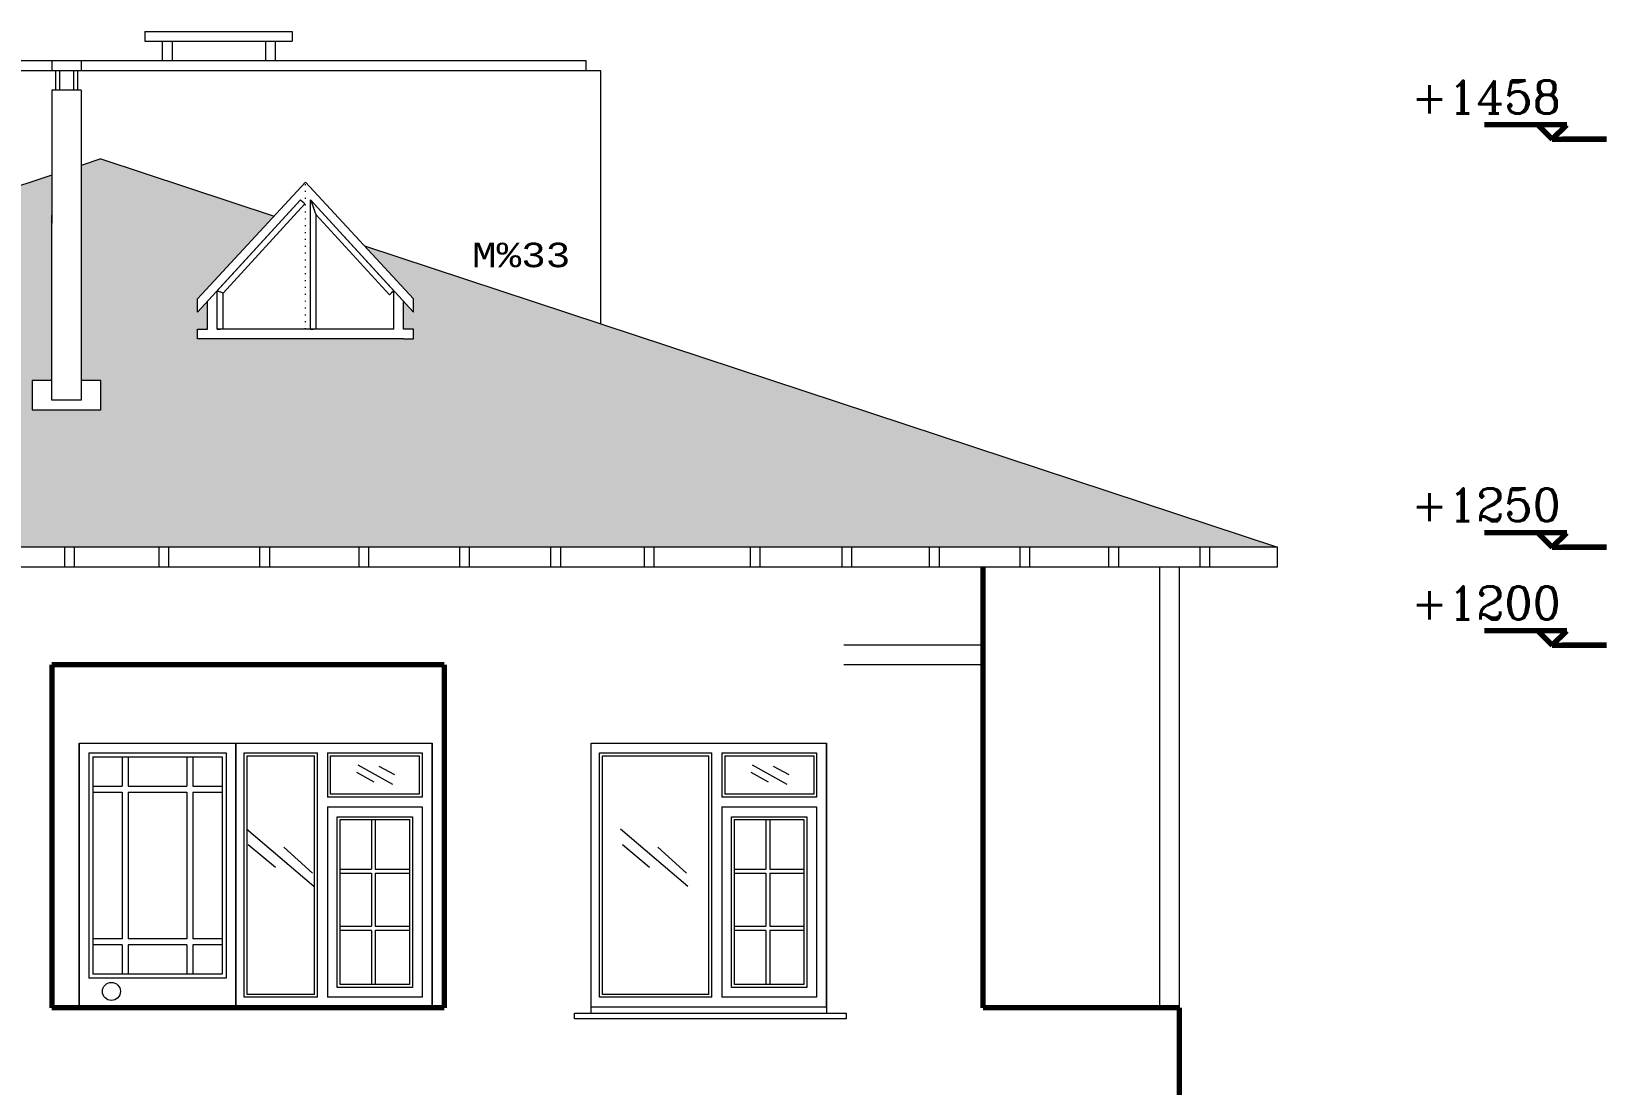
# Model space of a CAD drawing. Header units: millimetres. Extents: x 35860 to 71103, y -11298 to -8385.
# Drawn here: x 58927 to 59730, y -9588 to -9050 of the extents above; entities that cross this region are included whole.
import ezdxf
from ezdxf.enums import TextEntityAlignment as Align

# ---------------------------------------------------------------- set-up
doc = ezdxf.new("R2010")
doc.units = ezdxf.units.MM
doc.header["$MEASUREMENT"] = 0
doc.linetypes.add('NOKTA1', pattern=[3.5, 0.5, -3])
doc.layers.get('0').update_dxf_attribs({"lineweight": 15})
for name, color, linetype, lineweight in [('02', 2, 'Continuous', 20), ('03_Yazı', 1, 'Continuous', 30), ('07', 3, 'Continuous', 70)]:
    doc.layers.add(name, color=color, linetype=linetype, lineweight=lineweight)
doc.styles.add('C', font='')
doc.styles.add('ROMANC', font='romanc', dxfattribs={"height": 0.11})
doc.styles.get('C').set_extended_font_data('Courier New Tur')

msp = doc.modelspace()

# ---------------------------------------------------------------- hatches: boundary and pattern name
h = msp.add_hatch()
h.set_pattern_fill('AR-RSHKE', color=256, scale=2, style=0)
h.set_pattern_definition([(180, (115171.862, 65.105), (-51, 24), [12, -10, 14, -6, 18, -8]), (180, (115159.862, 66.105), (-51, 24), [10, -38, 8, -12]), (180, (115135.862, 63.605), (-51, 24), [6, -62]), (90, (115171.862, 65.105), (17, 24), [23, -73]), (90, (115159.862, 65.105), (17, 24), [22.5, -73.5]), (90, (115149.862, 65.105), (17, 24), [21, -75]), (90, (115135.862, 63.605), (17, 24), [23, -73]), (90, (115129.862, 63.605), (17, 24), [23, -73]), (90, (115111.862, 65.105), (17, 24), [22, -74])])
h.paths.add_polyline_path([(58937.64, -9123.67), (58937.64, -9148.17), (58937.64, -9228.42), (58927.64, -9228.42), (58927.64, -9238.42), (58927.64, -9243.42), (58942.64, -9243.42), (58957.64, -9243.42), (58962.64, -9243.42), (58962.64, -9233.42), (58962.64, -9228.42), (58952.64, -9228.42), (58952.64, -9118.72), (58962.64, -9115.42), (59050.98, -9144.57), (59012, -9186.8), (59012, -9193.58), (59017, -9188.13), (59017, -9202.22), (59012, -9202.22), (59012, -9207.22), (59017, -9207.22), (59117, -9207.22), (59122, -9207.22), (59122, -9202.22), (59117, -9202.22), (59117, -9188.13), (59122, -9193.58), (59122, -9186.8), (59097.06, -9159.78), (59562.64, -9313.42), (58464.08, -9313.42), (58362.64, -9313.42)])

# ---------------------------------------------------------------- linework, layer by layer
for p, q in [((58937.64, -9065.42), (58937.64, -9070.42)), ((58952.64, -9065.42), (58937.64, -9065.42)), ((58952.64, -9065.42), (58952.64, -9070.42)), ((58952.64, -9070.42), (58937.64, -9070.42)), ((58939.63, -9080.42), (58939.63, -9070.42)), ((58941.62, -9070.42), (58941.62, -9080.42)), ((58948.82, -9080.42), (58948.82, -9070.42)), ((58950.81, -9070.42), (58950.81, -9080.42)), ((58952.64, -9080.42), (58937.64, -9080.42)), ((58937.64, -9080.42), (58937.64, -9148.17)), ((58952.64, -9080.42), (58952.64, -9144.12)), ((58952.64, -9080.42), (58952.64, -9238.42)), ((58962.64, -9115.42), (58952.64, -9118.72)), ((58962.64, -9115.42), (59050.98, -9144.57)), ((58937.64, -9123.67), (58362.64, -9313.42)), ((58937.64, -9238.42), (58937.64, -9144.12)), ((59097.06, -9159.78), (59562.64, -9313.42)), ((58937.64, -9228.42), (58927.64, -9228.42)), ((58927.64, -9228.42), (58927.64, -9238.42)), ((58937.64, -9238.42), (58937.64, -9228.42)), ((58962.64, -9228.42), (58952.64, -9228.42)), ((58962.64, -9233.42), (58962.64, -9228.42)), ((58962.64, -9243.42), (58962.64, -9233.42)), ((58927.64, -9238.42), (58927.64, -9243.42)), ((58927.64, -9243.42), (58942.64, -9243.42)), ((58952.64, -9238.42), (58937.64, -9238.42)), ((58942.64, -9243.42), (58957.64, -9243.42)), ((58957.64, -9243.42), (58962.64, -9243.42)), ((59562.64, -9313.42), (58464.08, -9313.42)), ((58944.24, -9323.42), (58944.24, -9313.42)), ((58949.24, -9323.42), (58949.24, -9313.42)), ((58992.36, -9323.42), (58992.36, -9313.42)), ((58997.36, -9323.42), (58997.36, -9313.42)), ((59043.74, -9323.42), (59043.74, -9313.42)), ((59048.74, -9323.42), (59048.74, -9313.42)), ((59094.31, -9323.42), (59094.31, -9313.42)), ((59099.31, -9323.42), (59099.31, -9313.42)), ((59145.69, -9323.42), (59145.69, -9313.42)), ((59150.69, -9323.42), (59150.69, -9313.42)), ((59192.18, -9323.42), (59192.18, -9313.42)), ((59197.18, -9323.42), (59197.18, -9313.42)), ((59239.79, -9323.42), (59239.79, -9313.42)), ((59244.79, -9323.42), (59244.79, -9313.42)), ((59293.85, -9323.42), (59293.85, -9313.42)), ((59298.85, -9323.42), (59298.85, -9313.42)), ((59340.65, -9323.42), (59340.65, -9313.42)), ((59345.65, -9323.42), (59345.65, -9313.42)), ((59385.28, -9323.42), (59385.28, -9313.42)), ((59390.28, -9323.42), (59390.28, -9313.42)), ((59431.36, -9323.42), (59431.36, -9313.42)), ((59436.36, -9323.42), (59436.36, -9313.42)), ((59476.71, -9323.42), (59476.71, -9313.42)), ((59481.71, -9323.42), (59481.71, -9313.42)), ((59523.15, -9323.42), (59523.15, -9313.42)), ((59528.15, -9323.42), (59528.15, -9313.42)), ((59562.64, -9323.42), (59562.64, -9313.42)), ((58512.64, -9323.42), (59412.64, -9323.42)), ((59412.64, -9323.42), (59562.64, -9323.42)), ((59502.64, -9548.42), (59502.64, -9323.42)), ((59512.64, -9548.42), (59512.64, -9323.42)), ((59412.64, -9363.42), (59341.54, -9363.42)), ((59412.64, -9373.42), (59341.54, -9373.42)), ((58951.53, -9413.42), (58951.53, -9548.42)), ((58951.53, -9413.42), (58951.53, -9545.92)), ((58951.53, -9548.42), (58951.53, -9413.42)), ((58951.53, -9413.42), (58951.53, -9548.42)), ((58951.53, -9413.42), (58951.53, -9545.92)), ((58951.53, -9548.42), (58951.53, -9413.42)), ((58951.53, -9413.42), (58951.53, -9548.42)), ((58951.53, -9413.42), (58951.53, -9545.92)), ((58951.53, -9548.42), (58951.53, -9413.42)), ((58951.53, -9413.42), (58951.53, -9548.42)), ((58951.53, -9413.42), (58951.53, -9548.42)), ((58951.53, -9413.42), (58951.53, -9548.42)), ((58951.53, -9413.42), (58951.53, -9548.42)), ((58951.53, -9413.42), (58951.53, -9548.42)), ((58951.53, -9413.42), (58951.53, -9548.42)), ((58951.53, -9413.42), (59031.53, -9413.42)), ((58951.53, -9413.42), (59031.53, -9413.42)), ((58951.53, -9413.42), (59031.53, -9413.42)), ((58956.53, -9418.42), (58956.53, -9533.23)), ((58956.53, -9418.42), (59026.53, -9418.42)), ((58956.53, -9418.42), (58956.53, -9533.23)), ((58956.53, -9418.42), (59026.53, -9418.42)), ((58956.53, -9418.42), (58956.53, -9533.23)), ((58956.53, -9418.42), (59026.53, -9418.42)), ((58958.53, -9420.42), (58958.53, -9531.23)), ((58958.53, -9420.42), (59024.53, -9420.42)), ((58958.53, -9420.42), (58958.53, -9531.23)), ((58958.53, -9420.42), (59024.53, -9420.42)), ((58958.53, -9420.42), (58958.53, -9531.23)), ((58958.53, -9420.42), (59024.53, -9420.42)), ((58973.53, -9420.42), (58973.53, -9435.42)), ((58973.53, -9420.42), (58973.53, -9435.42)), ((58973.53, -9420.42), (58973.53, -9435.42)), ((58976.53, -9420.42), (58976.53, -9435.42)), ((58976.53, -9420.42), (58976.53, -9435.42)), ((58976.53, -9420.42), (58976.53, -9435.42)), ((59006.53, -9420.42), (59006.53, -9435.42)), ((59006.53, -9420.42), (59006.53, -9435.42)), ((59006.53, -9420.42), (59006.53, -9435.42)), ((59009.53, -9420.42), (59009.53, -9435.42)), ((59009.53, -9420.42), (59009.53, -9435.42)), ((59009.53, -9420.42), (59009.53, -9435.42)), ((59024.53, -9420.42), (59024.53, -9531.23)), ((59024.53, -9420.42), (59024.53, -9531.23)), ((59024.53, -9420.42), (59024.53, -9531.23)), ((59026.53, -9418.42), (59026.53, -9533.23)), ((59026.53, -9418.42), (59026.53, -9533.23)), ((59026.53, -9418.42), (59026.53, -9533.23)), ((59031.53, -9548.42), (59031.53, -9413.42)), ((59031.53, -9413.42), (59131.53, -9413.42)), ((59031.53, -9548.42), (59031.53, -9413.42)), ((59031.53, -9413.42), (59131.53, -9413.42)), ((59031.53, -9548.04), (59031.53, -9413.42)), ((59031.53, -9413.42), (59131.53, -9413.42)), ((59031.53, -9413.42), (59031.53, -9548.42)), ((59031.53, -9413.42), (59031.53, -9548.42)), ((59031.53, -9413.42), (59031.53, -9548.42)), ((59035.79, -9471.42), (59035.79, -9418.42)), ((59035.79, -9418.42), (59073.14, -9418.42)), ((59035.79, -9471.42), (59035.79, -9418.42)), ((59035.79, -9418.42), (59073.14, -9418.42)), ((59035.79, -9471.42), (59035.79, -9418.42)), ((59035.79, -9418.42), (59073.14, -9418.42)), ((59037.29, -9419.92), (59071.64, -9419.92)), ((59037.29, -9466.42), (59037.29, -9419.92)), ((59037.29, -9419.92), (59071.64, -9419.92)), ((59037.29, -9466.42), (59037.29, -9419.92)), ((59037.29, -9419.92), (59071.64, -9419.92)), ((59037.29, -9466.42), (59037.29, -9419.92)), ((59071.64, -9463.92), (59071.64, -9419.92)), ((59071.64, -9463.92), (59071.64, -9419.92)), ((59071.64, -9463.92), (59071.64, -9419.92)), ((59073.14, -9468.92), (59073.14, -9418.42)), ((59073.14, -9468.92), (59073.14, -9418.42)), ((59073.14, -9468.92), (59073.14, -9418.42)), ((59078.14, -9418.42), (59078.14, -9440.92)), ((59078.14, -9418.42), (59126.53, -9418.42)), ((59078.14, -9418.42), (59078.14, -9440.92)), ((59078.14, -9418.42), (59126.53, -9418.42)), ((59078.14, -9418.42), (59078.14, -9440.92)), ((59078.14, -9418.42), (59126.53, -9418.42)), ((59079.64, -9419.92), (59079.64, -9439.42)), ((59079.64, -9419.92), (59125.03, -9419.92)), ((59079.64, -9419.92), (59079.64, -9439.42)), ((59079.64, -9419.92), (59125.03, -9419.92)), ((59079.64, -9419.92), (59079.64, -9439.42)), ((59079.64, -9419.92), (59125.03, -9419.92)), ((59125.03, -9419.92), (59125.03, -9439.42)), ((59125.03, -9419.92), (59125.03, -9439.42)), ((59125.03, -9419.92), (59125.03, -9439.42)), ((59126.53, -9418.42), (59126.53, -9440.92)), ((59126.53, -9418.42), (59126.53, -9440.92)), ((59126.53, -9418.42), (59126.53, -9440.92)), ((59131.53, -9413.42), (59131.53, -9548.42)), ((59131.53, -9413.42), (59131.53, -9545.92)), ((59131.53, -9548.42), (59131.53, -9413.42)), ((59131.53, -9413.42), (59131.53, -9548.42)), ((59131.53, -9413.42), (59131.53, -9545.92)), ((59131.53, -9548.42), (59131.53, -9413.42)), ((59131.53, -9413.42), (59131.53, -9548.42)), ((59131.53, -9413.42), (59131.53, -9545.92)), ((59131.53, -9548.42), (59131.53, -9413.42)), ((59212.64, -9551.04), (59212.64, -9413.42)), ((59212.64, -9551.04), (59212.64, -9413.42)), ((59212.64, -9548.04), (59212.64, -9413.42)), ((59212.64, -9413.42), (59332.64, -9413.42)), ((59216.9, -9471.42), (59216.9, -9418.42)), ((59216.9, -9471.42), (59216.9, -9418.42)), ((59216.9, -9471.42), (59216.9, -9418.42)), ((59216.9, -9418.42), (59274.25, -9418.42)), ((59218.4, -9466.42), (59218.4, -9419.92)), ((59218.4, -9466.42), (59218.4, -9419.92)), ((59218.4, -9419.92), (59272.75, -9419.92)), ((59218.4, -9466.42), (59218.4, -9419.92)), ((59232.64, -9413.42), (59332.64, -9413.42)), ((59232.64, -9413.42), (59332.64, -9413.42)), ((59236.9, -9418.42), (59274.25, -9418.42)), ((59236.9, -9418.42), (59274.25, -9418.42)), ((59238.4, -9419.92), (59272.75, -9419.92)), ((59238.4, -9419.92), (59272.75, -9419.92)), ((59272.75, -9463.92), (59272.75, -9419.92)), ((59272.75, -9463.92), (59272.75, -9419.92)), ((59272.75, -9463.92), (59272.75, -9419.92)), ((59274.25, -9468.92), (59274.25, -9418.42)), ((59274.25, -9468.92), (59274.25, -9418.42)), ((59274.25, -9468.92), (59274.25, -9418.42)), ((59279.25, -9418.42), (59279.25, -9440.92)), ((59279.25, -9418.42), (59327.64, -9418.42)), ((59279.25, -9418.42), (59279.25, -9440.92)), ((59279.25, -9418.42), (59327.64, -9418.42)), ((59279.25, -9418.42), (59279.25, -9440.92)), ((59279.25, -9418.42), (59327.64, -9418.42)), ((59280.75, -9419.92), (59280.75, -9439.42)), ((59280.75, -9419.92), (59326.14, -9419.92)), ((59280.75, -9419.92), (59280.75, -9439.42)), ((59280.75, -9419.92), (59326.14, -9419.92)), ((59280.75, -9419.92), (59280.75, -9439.42)), ((59280.75, -9419.92), (59326.14, -9419.92)), ((59326.14, -9419.92), (59326.14, -9439.42)), ((59326.14, -9419.92), (59326.14, -9439.42)), ((59326.14, -9419.92), (59326.14, -9439.42)), ((59327.64, -9418.42), (59327.64, -9440.92)), ((59327.64, -9418.42), (59327.64, -9440.92)), ((59327.64, -9418.42), (59327.64, -9440.92)), ((59332.64, -9413.42), (59332.64, -9551.04)), ((59332.64, -9413.42), (59332.64, -9545.92)), ((59332.64, -9548.42), (59332.64, -9413.42)), ((59332.64, -9413.42), (59332.64, -9551.04)), ((59332.64, -9413.42), (59332.64, -9545.92)), ((59332.64, -9548.42), (59332.64, -9413.42)), ((59332.64, -9413.42), (59332.64, -9551.04)), ((59332.64, -9413.42), (59332.64, -9545.92)), ((59332.64, -9548.42), (59332.64, -9413.42)), ((59102.07, -9433.27), (59093.11, -9428.42)), ((59111.51, -9434.48), (59093.83, -9424.55)), ((59112.48, -9429.63), (59104.49, -9425.28)), ((59303.18, -9433.27), (59294.22, -9428.42)), ((59312.63, -9434.48), (59294.94, -9424.55)), ((59313.6, -9429.63), (59305.6, -9425.28)), ((58958.53, -9435.42), (58973.53, -9435.42)), ((58958.53, -9435.42), (58973.53, -9435.42)), ((58958.53, -9435.42), (58973.53, -9435.42)), ((58976.53, -9435.42), (59006.53, -9435.42)), ((58976.53, -9435.42), (59006.53, -9435.42)), ((58976.53, -9435.42), (59006.53, -9435.42)), ((59009.53, -9435.42), (59024.53, -9435.42)), ((59009.53, -9435.42), (59024.53, -9435.42)), ((59009.53, -9435.42), (59024.53, -9435.42)), ((58958.53, -9438.42), (58973.53, -9438.42)), ((58958.53, -9438.42), (58973.53, -9438.42)), ((58958.53, -9438.42), (58973.53, -9438.42)), ((58973.53, -9438.42), (58973.53, -9513.23)), ((58973.53, -9438.42), (58973.53, -9513.23)), ((58973.53, -9438.42), (58973.53, -9513.23)), ((58976.53, -9438.42), (58976.53, -9513.23)), ((58976.53, -9438.42), (59006.53, -9438.42)), ((58976.53, -9438.42), (58976.53, -9513.23)), ((58976.53, -9438.42), (59006.53, -9438.42)), ((58976.53, -9438.42), (58976.53, -9513.23)), ((58976.53, -9438.42), (59006.53, -9438.42)), ((59006.53, -9438.42), (59006.53, -9513.23)), ((59006.53, -9438.42), (59006.53, -9513.23)), ((59006.53, -9438.42), (59006.53, -9513.23)), ((59009.53, -9438.42), (59009.53, -9513.23)), ((59009.53, -9438.42), (59024.53, -9438.42)), ((59009.53, -9438.42), (59009.53, -9513.23)), ((59009.53, -9438.42), (59024.53, -9438.42)), ((59009.53, -9438.42), (59009.53, -9513.23)), ((59009.53, -9438.42), (59024.53, -9438.42)), ((59126.53, -9440.92), (59078.14, -9440.92)), ((59126.53, -9440.92), (59078.14, -9440.92)), ((59126.53, -9440.92), (59078.14, -9440.92)), ((59125.03, -9439.42), (59079.64, -9439.42)), ((59125.03, -9439.42), (59079.64, -9439.42)), ((59125.03, -9439.42), (59079.64, -9439.42)), ((59327.64, -9440.92), (59279.25, -9440.92)), ((59327.64, -9440.92), (59279.25, -9440.92)), ((59327.64, -9440.92), (59279.25, -9440.92)), ((59326.14, -9439.42), (59280.75, -9439.42)), ((59326.14, -9439.42), (59280.75, -9439.42)), ((59326.14, -9439.42), (59280.75, -9439.42)), ((59071.64, -9541.54), (59071.64, -9447.42)), ((59071.64, -9541.54), (59071.64, -9447.42)), ((59071.64, -9541.54), (59071.64, -9447.42)), ((59073.14, -9543.04), (59073.14, -9445.92)), ((59073.14, -9543.04), (59073.14, -9445.92)), ((59073.14, -9543.04), (59073.14, -9445.92)), ((59078.14, -9445.92), (59078.14, -9543.04)), ((59078.14, -9445.92), (59126.53, -9445.92)), ((59078.14, -9445.92), (59078.14, -9543.04)), ((59078.14, -9445.92), (59126.53, -9445.92)), ((59078.14, -9445.92), (59078.14, -9543.04)), ((59078.14, -9445.92), (59126.53, -9445.92)), ((59083.14, -9538.04), (59083.14, -9450.92)), ((59083.14, -9450.92), (59121.53, -9450.92)), ((59083.14, -9538.04), (59083.14, -9450.92)), ((59083.14, -9450.92), (59121.53, -9450.92)), ((59083.14, -9538.04), (59083.14, -9450.92)), ((59083.14, -9450.92), (59121.53, -9450.92)), ((59084.64, -9536.54), (59084.64, -9452.42)), ((59084.64, -9452.42), (59120.03, -9452.42)), ((59084.64, -9536.54), (59084.64, -9452.42)), ((59084.64, -9452.42), (59120.03, -9452.42)), ((59084.64, -9536.54), (59084.64, -9452.42)), ((59084.64, -9452.42), (59120.03, -9452.42)), ((59100.58, -9452.42), (59100.58, -9477.64)), ((59100.58, -9452.42), (59100.58, -9477.64)), ((59100.58, -9452.42), (59100.58, -9477.64)), ((59102.58, -9452.42), (59102.58, -9477.64)), ((59102.58, -9452.42), (59102.58, -9477.64)), ((59102.58, -9452.42), (59102.58, -9477.64)), ((59120.03, -9452.42), (59120.03, -9536.54)), ((59120.03, -9452.42), (59120.03, -9536.54)), ((59120.03, -9452.42), (59120.03, -9536.54)), ((59121.53, -9450.92), (59121.53, -9538.04)), ((59121.53, -9450.92), (59121.53, -9538.04)), ((59121.53, -9450.92), (59121.53, -9538.04)), ((59126.53, -9445.92), (59126.53, -9543.04)), ((59126.53, -9445.92), (59126.53, -9543.04)), ((59126.53, -9445.92), (59126.53, -9543.04)), ((59272.75, -9541.54), (59272.75, -9447.42)), ((59272.75, -9541.54), (59272.75, -9447.42)), ((59272.75, -9541.54), (59272.75, -9447.42)), ((59274.25, -9543.04), (59274.25, -9445.92)), ((59274.25, -9543.04), (59274.25, -9445.92)), ((59274.25, -9543.04), (59274.25, -9445.92)), ((59279.25, -9445.92), (59279.25, -9543.04)), ((59279.25, -9445.92), (59327.64, -9445.92)), ((59279.25, -9445.92), (59279.25, -9543.04)), ((59279.25, -9445.92), (59327.64, -9445.92)), ((59279.25, -9445.92), (59279.25, -9543.04)), ((59279.25, -9445.92), (59327.64, -9445.92)), ((59284.25, -9538.04), (59284.25, -9450.92)), ((59284.25, -9450.92), (59322.64, -9450.92)), ((59284.25, -9538.04), (59284.25, -9450.92)), ((59284.25, -9450.92), (59322.64, -9450.92)), ((59284.25, -9538.04), (59284.25, -9450.92)), ((59284.25, -9450.92), (59322.64, -9450.92)), ((59285.75, -9536.54), (59285.75, -9452.42)), ((59285.75, -9452.42), (59321.14, -9452.42)), ((59285.75, -9536.54), (59285.75, -9452.42)), ((59285.75, -9452.42), (59321.14, -9452.42)), ((59285.75, -9536.54), (59285.75, -9452.42)), ((59285.75, -9452.42), (59321.14, -9452.42)), ((59301.7, -9452.42), (59301.7, -9477.64)), ((59301.7, -9452.42), (59301.7, -9477.64)), ((59301.7, -9452.42), (59301.7, -9477.64)), ((59303.7, -9452.42), (59303.7, -9477.64)), ((59303.7, -9452.42), (59303.7, -9477.64)), ((59303.7, -9452.42), (59303.7, -9477.64)), ((59321.14, -9452.42), (59321.14, -9536.54)), ((59321.14, -9452.42), (59321.14, -9536.54)), ((59321.14, -9452.42), (59321.14, -9536.54)), ((59322.64, -9450.92), (59322.64, -9538.04)), ((59322.64, -9450.92), (59322.64, -9538.04)), ((59322.64, -9450.92), (59322.64, -9538.04)), ((59327.64, -9445.92), (59327.64, -9543.04)), ((59327.64, -9445.92), (59327.64, -9543.04)), ((59327.64, -9445.92), (59327.64, -9543.04)), ((59035.79, -9543.04), (59035.79, -9458.42)), ((59035.79, -9543.04), (59035.79, -9458.42)), ((59035.79, -9543.04), (59035.79, -9458.42)), ((59071.27, -9486.53), (59036.87, -9457.24)), ((59037.29, -9541.54), (59037.29, -9459.92)), ((59037.29, -9541.54), (59037.29, -9459.92)), ((59037.29, -9541.54), (59037.29, -9459.92)), ((59216.9, -9543.04), (59216.9, -9458.42)), ((59216.9, -9543.04), (59216.9, -9458.42)), ((59216.9, -9543.04), (59216.9, -9458.42)), ((59218.4, -9541.54), (59218.4, -9459.92)), ((59218.4, -9541.54), (59218.4, -9459.92)), ((59218.4, -9541.54), (59218.4, -9459.92)), ((59262, -9486.53), (59227.61, -9457.24)), ((59051.65, -9476.85), (59037.84, -9465.23)), ((59070.54, -9479.75), (59056.01, -9466.44)), ((59242.38, -9476.85), (59228.57, -9465.23)), ((59261.27, -9479.75), (59246.74, -9466.44)), ((59084.64, -9477.64), (59100.58, -9477.64)), ((59084.64, -9477.64), (59100.58, -9477.64)), ((59084.64, -9477.64), (59100.58, -9477.64)), ((59084.64, -9479.64), (59100.58, -9479.64)), ((59084.64, -9479.64), (59100.58, -9479.64)), ((59084.64, -9479.64), (59100.58, -9479.64)), ((59100.58, -9479.64), (59100.58, -9506.73)), ((59100.58, -9479.64), (59100.58, -9506.73)), ((59100.58, -9479.64), (59100.58, -9506.73)), ((59102.58, -9477.64), (59120.03, -9477.64)), ((59102.58, -9477.64), (59120.03, -9477.64)), ((59102.58, -9477.64), (59120.03, -9477.64)), ((59102.58, -9479.64), (59102.58, -9506.73)), ((59102.58, -9479.64), (59120.03, -9479.64)), ((59102.58, -9479.64), (59102.58, -9506.73)), ((59102.58, -9479.64), (59120.03, -9479.64)), ((59102.58, -9479.64), (59102.58, -9506.73)), ((59102.58, -9479.64), (59120.03, -9479.64)), ((59285.75, -9477.64), (59301.7, -9477.64)), ((59285.75, -9477.64), (59301.7, -9477.64)), ((59285.75, -9477.64), (59301.7, -9477.64)), ((59285.75, -9479.64), (59301.7, -9479.64)), ((59285.75, -9479.64), (59301.7, -9479.64)), ((59285.75, -9479.64), (59301.7, -9479.64)), ((59301.7, -9479.64), (59301.7, -9506.73)), ((59301.7, -9479.64), (59301.7, -9506.73)), ((59301.7, -9479.64), (59301.7, -9506.73)), ((59303.7, -9477.64), (59321.14, -9477.64)), ((59303.7, -9477.64), (59321.14, -9477.64)), ((59303.7, -9477.64), (59321.14, -9477.64)), ((59303.7, -9479.64), (59303.7, -9506.73)), ((59303.7, -9479.64), (59321.14, -9479.64)), ((59303.7, -9479.64), (59303.7, -9506.73)), ((59303.7, -9479.64), (59321.14, -9479.64)), ((59303.7, -9479.64), (59303.7, -9506.73)), ((59303.7, -9479.64), (59321.14, -9479.64)), ((59084.64, -9506.73), (59100.58, -9506.73)), ((59084.64, -9506.73), (59100.58, -9506.73)), ((59084.64, -9506.73), (59100.58, -9506.73)), ((59100.58, -9508.87), (59084.64, -9508.87)), ((59100.58, -9508.87), (59084.64, -9508.87)), ((59100.58, -9508.87), (59084.64, -9508.87)), ((59100.58, -9508.87), (59100.58, -9536.54)), ((59100.58, -9508.87), (59100.58, -9536.54)), ((59100.58, -9508.87), (59100.58, -9536.54)), ((59102.58, -9506.73), (59120.12, -9506.73)), ((59102.58, -9506.73), (59120.12, -9506.73)), ((59102.58, -9506.73), (59120.12, -9506.73)), ((59102.58, -9508.87), (59102.58, -9536.54)), ((59120.03, -9508.87), (59102.58, -9508.87)), ((59102.58, -9508.87), (59102.58, -9536.54)), ((59120.03, -9508.87), (59102.58, -9508.87)), ((59102.58, -9508.87), (59102.58, -9536.54)), ((59120.03, -9508.87), (59102.58, -9508.87)), ((59285.75, -9506.73), (59301.7, -9506.73)), ((59285.75, -9506.73), (59301.7, -9506.73)), ((59285.75, -9506.73), (59301.7, -9506.73)), ((59301.7, -9508.87), (59285.75, -9508.87)), ((59301.7, -9508.87), (59285.75, -9508.87)), ((59301.7, -9508.87), (59285.75, -9508.87)), ((59301.7, -9508.87), (59301.7, -9536.54)), ((59301.7, -9508.87), (59301.7, -9536.54)), ((59301.7, -9508.87), (59301.7, -9536.54)), ((59303.7, -9506.73), (59321.23, -9506.73)), ((59303.7, -9506.73), (59321.23, -9506.73)), ((59303.7, -9506.73), (59321.23, -9506.73)), ((59303.7, -9508.87), (59303.7, -9536.54)), ((59321.14, -9508.87), (59303.7, -9508.87)), ((59303.7, -9508.87), (59303.7, -9536.54)), ((59321.14, -9508.87), (59303.7, -9508.87)), ((59303.7, -9508.87), (59303.7, -9536.54)), ((59321.14, -9508.87), (59303.7, -9508.87)), ((58973.53, -9513.23), (58958.53, -9513.23)), ((58973.53, -9513.23), (58958.53, -9513.23)), ((58973.53, -9513.23), (58958.53, -9513.23)), ((58973.53, -9516.23), (58958.53, -9516.23)), ((58973.53, -9516.23), (58958.53, -9516.23)), ((58973.53, -9516.23), (58958.53, -9516.23)), ((58973.53, -9516.23), (58973.53, -9531.23)), ((58973.53, -9516.23), (58973.53, -9531.23)), ((58973.53, -9516.23), (58973.53, -9531.23)), ((59006.53, -9513.23), (58976.53, -9513.23)), ((59006.53, -9513.23), (58976.53, -9513.23)), ((59006.53, -9513.23), (58976.53, -9513.23)), ((59006.53, -9516.23), (58976.53, -9516.23)), ((58976.53, -9516.23), (58976.53, -9531.23)), ((59006.53, -9516.23), (58976.53, -9516.23)), ((58976.53, -9516.23), (58976.53, -9531.23)), ((59006.53, -9516.23), (58976.53, -9516.23)), ((58976.53, -9516.23), (58976.53, -9531.23)), ((59006.53, -9516.23), (59006.53, -9531.23)), ((59006.53, -9516.23), (59006.53, -9531.23)), ((59006.53, -9516.23), (59006.53, -9531.23)), ((59024.53, -9513.23), (59009.53, -9513.23)), ((59024.53, -9513.23), (59009.53, -9513.23)), ((59024.53, -9513.23), (59009.53, -9513.23)), ((59009.53, -9516.23), (59009.53, -9531.23)), ((59024.53, -9516.23), (59009.53, -9516.23)), ((59009.53, -9516.23), (59009.53, -9531.23)), ((59024.53, -9516.23), (59009.53, -9516.23)), ((59009.53, -9516.23), (59009.53, -9531.23)), ((59024.53, -9516.23), (59009.53, -9516.23)), ((59026.53, -9533.23), (58956.53, -9533.23)), ((59026.53, -9533.23), (58956.53, -9533.23)), ((59026.53, -9533.23), (58956.53, -9533.23)), ((59024.53, -9531.23), (58958.53, -9531.23)), ((59024.53, -9531.23), (58958.53, -9531.23)), ((59024.53, -9531.23), (58958.53, -9531.23)), ((59071.64, -9541.54), (59037.29, -9541.54)), ((59071.64, -9541.54), (59037.29, -9541.54)), ((59071.64, -9541.54), (59037.29, -9541.54)), ((59121.53, -9538.04), (59083.14, -9538.04)), ((59121.53, -9538.04), (59083.14, -9538.04)), ((59121.53, -9538.04), (59083.14, -9538.04)), ((59120.03, -9536.54), (59084.64, -9536.54)), ((59120.03, -9536.54), (59084.64, -9536.54)), ((59120.03, -9536.54), (59084.64, -9536.54)), ((59272.75, -9541.54), (59218.4, -9541.54)), ((59272.75, -9541.54), (59238.4, -9541.54)), ((59272.75, -9541.54), (59238.4, -9541.54)), ((59322.64, -9538.04), (59284.25, -9538.04)), ((59322.64, -9538.04), (59284.25, -9538.04)), ((59322.64, -9538.04), (59284.25, -9538.04)), ((59321.14, -9536.54), (59285.75, -9536.54)), ((59321.14, -9536.54), (59285.75, -9536.54)), ((59321.14, -9536.54), (59285.75, -9536.54)), ((59073.14, -9543.04), (59035.79, -9543.04)), ((59073.14, -9543.04), (59035.79, -9543.04)), ((59073.14, -9543.04), (59035.79, -9543.04)), ((59126.53, -9543.04), (59078.14, -9543.04)), ((59126.53, -9543.04), (59078.14, -9543.04)), ((59126.53, -9543.04), (59078.14, -9543.04)), ((59332.64, -9548.04), (59212.64, -9548.04)), ((59274.25, -9543.04), (59216.9, -9543.04)), ((59332.64, -9548.04), (59232.64, -9548.04)), ((59332.64, -9548.04), (59232.64, -9548.04)), ((59274.25, -9543.04), (59236.9, -9543.04)), ((59274.25, -9543.04), (59236.9, -9543.04)), ((59327.64, -9543.04), (59279.25, -9543.04)), ((59327.64, -9543.04), (59279.25, -9543.04)), ((59327.64, -9543.04), (59279.25, -9543.04)), ((59332.64, -9548.42), (59332.64, -9548.42)), ((59332.64, -9548.42), (59332.64, -9551.04)), ((59332.64, -9548.42), (59332.64, -9548.42)), ((59332.64, -9548.42), (59332.64, -9551.04)), ((59332.64, -9548.42), (59332.64, -9548.42)), ((59332.64, -9548.42), (59332.64, -9551.04)), ((59204.14, -9554.04), (59204.14, -9551.04)), ((59204.14, -9554.04), (59204.14, -9551.04)), ((59204.14, -9554.04), (59204.14, -9551.04)), ((59204.14, -9551.04), (59342.64, -9551.04)), ((59342.64, -9554.04), (59204.14, -9554.04)), ((59224.14, -9551.04), (59342.64, -9551.04)), ((59224.14, -9551.04), (59342.64, -9551.04)), ((59342.64, -9554.04), (59224.14, -9554.04)), ((59342.64, -9554.04), (59224.14, -9554.04)), ((59342.64, -9551.04), (59342.64, -9554.04)), ((59342.64, -9551.04), (59342.64, -9554.04)), ((59342.64, -9551.04), (59342.64, -9554.04))]:
    msp.add_line(p, q)
msp.add_circle((58968.01, -9540.01), 4.6)
msp.add_circle((58968.01, -9540.01), 4.6)
msp.add_circle((58968.01, -9540.01), 4.6)
at = {"layer": '02'}
for p, q in [((58985.14, -9050.42), (58985.14, -9055.42)), ((58985.14, -9050.42), (59060.14, -9050.42)), ((59060.14, -9050.42), (59060.14, -9055.42)), ((58985.14, -9055.42), (59060.14, -9055.42)), ((58994.15, -9065.42), (58994.15, -9055.42)), ((58999.15, -9065.42), (58999.15, -9055.42)), ((59046.7, -9065.42), (59046.7, -9055.42)), ((59051.7, -9065.42), (59051.7, -9055.42)), ((58939.63, -9065.42), (58835.14, -9065.42)), ((59210.14, -9065.42), (58950.81, -9065.42)), ((59210.14, -9070.42), (59210.14, -9065.42)), ((58939.63, -9070.42), (58827.64, -9070.42)), ((59217.64, -9070.42), (58950.81, -9070.42)), ((59217.64, -9199.57), (59217.64, -9070.42)), ((59067, -9127.22), (59012, -9186.8)), ((59067, -9127.22), (59122, -9186.8)), ((59064.5, -9136.29), (59012, -9193.58)), ((59022, -9182.67), (59064.5, -9136.29)), ((59025, -9183.84), (59066.72, -9138.32)), ((59064.5, -9136.29), (59065.61, -9137.31)), ((59066.72, -9138.32), (59065.61, -9137.31)), ((59069.5, -9202.22), (59069.5, -9136.29)), ((59069.5, -9136.29), (59112, -9182.67)), ((59069.5, -9136.29), (59071, -9140.15)), ((59069.5, -9202.22), (59069.5, -9136.29)), ((59069.5, -9136.29), (59122, -9193.58)), ((59072.5, -9144.01), (59071, -9140.15)), ((59072.5, -9202.22), (59072.5, -9144.01)), ((59072.5, -9144.01), (59109.79, -9184.7)), ((59012, -9193.58), (59012, -9186.8)), ((59017, -9202.22), (59017, -9188.13)), ((59022, -9202.22), (59022, -9182.67)), ((59022, -9182.67), (59023.5, -9183.25)), ((59025, -9183.84), (59023.5, -9183.25)), ((59025, -9202.22), (59025, -9183.84)), ((59109.79, -9184.7), (59110.9, -9183.69)), ((59112, -9182.67), (59110.9, -9183.69)), ((59112, -9202.22), (59112, -9182.67)), ((59112, -9202.22), (59112, -9182.67)), ((59117, -9202.22), (59117, -9188.13)), ((59122, -9193.58), (59122, -9186.8)), ((59012, -9202.22), (59017, -9202.22)), ((59012, -9207.22), (59012, -9202.22)), ((59022, -9202.22), (59023.5, -9202.22)), ((59112, -9202.22), (59022, -9202.22)), ((59025, -9202.22), (59023.5, -9202.22)), ((59069.5, -9202.22), (59071, -9202.22)), ((59072.5, -9202.22), (59071, -9202.22)), ((59122, -9202.22), (59117, -9202.22)), ((59122, -9207.22), (59122, -9202.22)), ((59017, -9207.22), (59012, -9207.22)), ((59117, -9207.22), (59017, -9207.22)), ((59117, -9207.22), (59122, -9207.22))]:
    msp.add_line(p, q, dxfattribs=at)
at = {"layer": '02', "linetype": 'NOKTA1'}
msp.add_line((59067, -9202.22), (59067, -9127.22), dxfattribs=at)
at = {"layer": '07'}
for p, q in [((59710.13, -9098.05), (59668.2, -9098.05)), ((59710.13, -9098.05), (59668.2, -9098.05)), ((59695.38, -9098.05), (59702.76, -9105.42)), ((59702.76, -9105.42), (59710.13, -9098.05)), ((59702.76, -9105.42), (59730.44, -9105.42)), ((59730.44, -9105.42), (59707.94, -9105.42)), ((59710.13, -9306.05), (59668.2, -9306.05)), ((59710.13, -9306.05), (59668.2, -9306.05)), ((59695.38, -9306.05), (59702.76, -9313.42)), ((59702.76, -9313.42), (59710.13, -9306.05)), ((59702.76, -9313.42), (59730.44, -9313.42)), ((59730.44, -9313.42), (59707.94, -9313.42)), ((59412.64, -9373.42), (59412.64, -9323.42)), ((59710.13, -9356.05), (59668.2, -9356.05)), ((59710.13, -9356.05), (59668.2, -9356.05)), ((59695.38, -9356.05), (59702.76, -9363.42)), ((59702.76, -9363.42), (59710.13, -9356.05)), ((59702.76, -9363.42), (59730.44, -9363.42)), ((59730.44, -9363.42), (59707.94, -9363.42)), ((58937.64, -9373.42), (58937.64, -9548.42)), ((59137.64, -9373.42), (58937.64, -9373.42)), ((59137.64, -9373.42), (59137.64, -9548.42)), ((59412.64, -9548.42), (59412.64, -9373.42)), ((59137.64, -9548.42), (58937.64, -9548.42)), ((59512.64, -9548.42), (59412.64, -9548.42)), ((59512.64, -9688.42), (59512.64, -9548.42))]:
    msp.add_line(p, q, dxfattribs=at)

# ---------------------------------------------------------------- texts
at = {"layer": '03_Yazı', "style": 'ROMANC'}
for s, p in [('+1458', (59630.83, -9092.25)), ('+1250', (59630.83, -9300.25)), ('+1200', (59630.83, -9350.25))]:
    msp.add_text(s, height=16.8, dxfattribs=at).set_placement(p)
at = {"layer": '03_Yazı', "style": 'C'}
msp.add_attdef('M%33', text='A:10.00m2', height=12.5, dxfattribs=at).set_placement((59176.98, -9164.39), align=Align.MIDDLE_CENTER)

doc.saveas('drawing.dxf')
